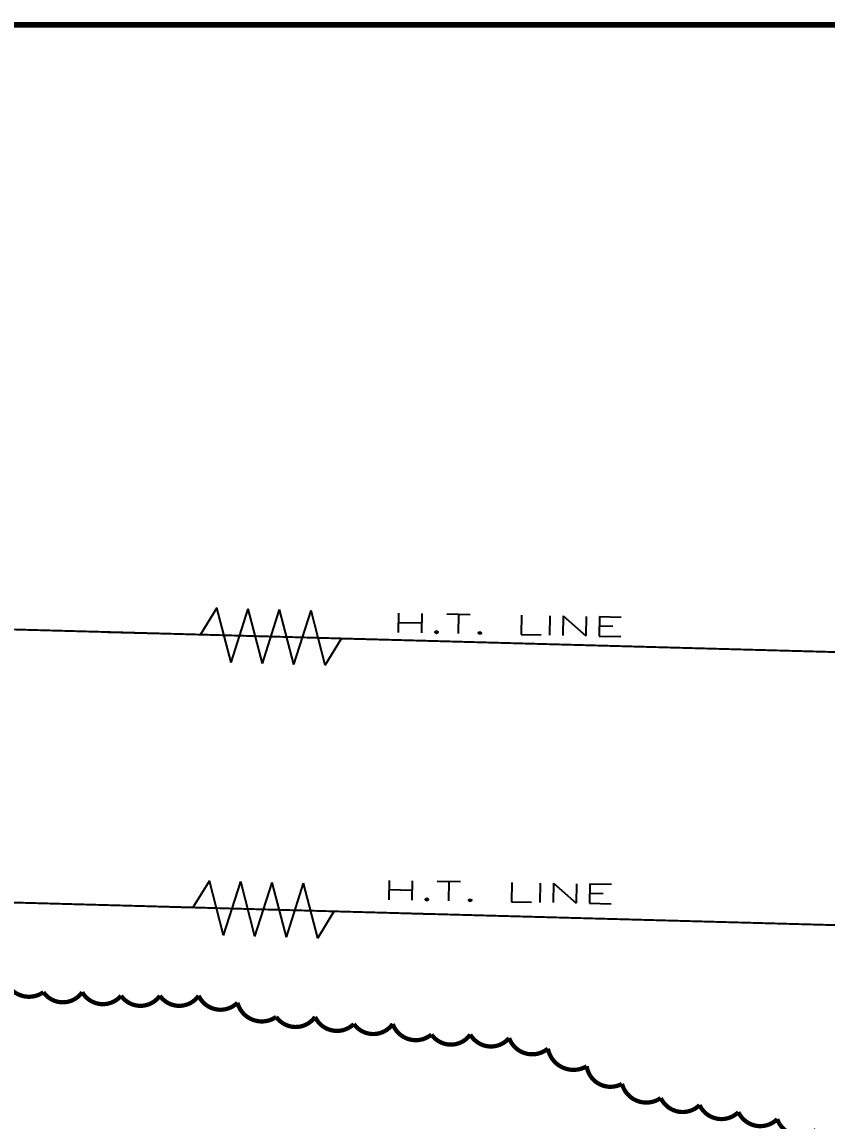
# Model space of a CAD drawing. Extents: x 278807 to 397707, y 326263 to 410363.
# Drawn here: x 390064 to 392143, y 351929 to 354768 of the extents above; entities that cross this region are included whole.
import ezdxf

# ---------------------------------------------------------------- set-up
doc = ezdxf.new("R2010")
doc.units = 0
doc.header["$LTSCALE"] = 400
doc.header["$MEASUREMENT"] = 0
doc.linetypes.add('DIVIDE', pattern=[1.25, 0.5, -0.25, 0, -0.25, 0, -0.25])
doc.linetypes.add('PHANTOM', pattern=[2.5, 1.25, -0.25, 0.25, -0.25, 0.25, -0.25])
doc.layers.get('0').update_dxf_attribs({"linetype": 'CONTINUOUS'})
doc.layers.add('H-T-LINE', color=1, linetype='DIVIDE')
doc.styles.add('ROMAND', font='romans.shx', dxfattribs={"width": 0.8, "height": 0.625})

# ---------------------------------------------------------------- blocks, each defined once
blk = doc.blocks.new('EPLINE')
at = {"layer": 'H-T-LINE', "color": 0}
for points in [[(3.2, -0.702), (2.795, 0.702), (2.39, 0)], [(3.2, -0.702), (3.605, 0.702)], [(4.011, -0.702), (3.605, 0.702)], [(4.011, -0.702), (4.416, 0.702)], [(4.821, -0.702), (4.416, 0.702)], [(4.821, -0.702), (5.226, 0.702)], [(5.631, -0.702), (5.226, 0.702)], [(0, 0), (2.39, 0)], [(5.631, -0.702), (6.036, 0)], [(6.036, 0), (8.619, 0)]]:
    blk.add_lwpolyline(points, dxfattribs=at)
blk = doc.blocks.new('A$C01C14703')
at = {"layer": 'H-T-LINE', "rotation": 330.6618819061472}
blk.add_blockref('EPLINE', (-5.262, 2.958), dxfattribs=at)

msp = doc.modelspace()

# ---------------------------------------------------------------- linework, layer by layer
at = {"linetype": 'PHANTOM', "const_width": 15.015}
msp.add_lwpolyline([(390592.122, 345325.002), (383157.387, 344900.16), (383157.387, 354760.01), (395904.964, 354760.01)], dxfattribs=at)
at = {"color": 255, "linetype": 'DIVIDE', "const_width": 5.005}
for points in [[(381155.387, 353442.694), (396619.828, 353017.421)], [(381155.387, 352737.323), (396619.828, 352312.051)]]:
    msp.add_lwpolyline(points, dxfattribs=at)
at = {"color": 255}
msp.add_lwpolyline([(390018.866, 352297.764, 11.011, 11.011, 0.52056705), (390119.117, 352261.322, 11.011, 11.011, 0.52056705), (390219.368, 352261.322, 11.011, 11.011, 0.52056705), (390319.619, 352252.211, 11.011, 11.011, 0.52056705), (390419.87, 352252.211, 11.011, 11.011, 0.52056705), (390520.121, 352252.211, 11.011, 11.011, 0.52056705), (390620.372, 352233.99, 11.011, 11.011, 0.52056705), (390720.623, 352197.548, 11.011, 11.011, 0.52056705), (390820.875, 352197.548, 11.011, 11.011, 0.52056705), (390921.126, 352179.327, 11.011, 11.011, 0.52056705), (391021.377, 352179.327, 11.011, 11.011, 0.52056705), (391121.628, 352151.995, 11.011, 11.011, 0.52056705), (391221.879, 352151.995, 11.011, 11.011, 0.52056705), (391322.13, 352142.885, 11.011, 11.011, 0.52056705), (391422.381, 352115.553, 11.011, 11.011, 0.52056705), (391522.632, 352070, 11.011, 11.011, 0.52056705), (391613.77, 352024.447, 11.011, 11.011, 0.52056705), (391714.021, 351988.005, 11.011, 11.011, 0.52056705), (391814.272, 351969.784, 11.011, 11.011, 0.52056705), (391914.523, 351951.563, 11.011, 11.011, 0.52056705), (392014.774, 351933.341, 11.011, 11.011, 0.52056705), (392115.025, 351906.01, 11.011, 11.011, 0.52056705)], format="xyseb", dxfattribs=at)

# ---------------------------------------------------------------- block references
at = {"color": 255, "xscale": 100.1000000023433, "yscale": 100.1000000000058, "zscale": 100.1, "rotation": 27.76288116629872}
for p in [(390889.574, 353175.003), (390870.191, 352470.166)]:
    msp.add_blockref('A$C01C14703', p, dxfattribs=at)

# ---------------------------------------------------------------- texts
at = {"color": 255, "style": 'ROMAND', "width": 2}
for p in [(391018.789, 353190.782), (390993.926, 352500.366)]:
    msp.add_text('H.T. LINE', height=50.05, rotation=358.997278, dxfattribs=at).set_placement(p)

doc.saveas('drawing.dxf')
